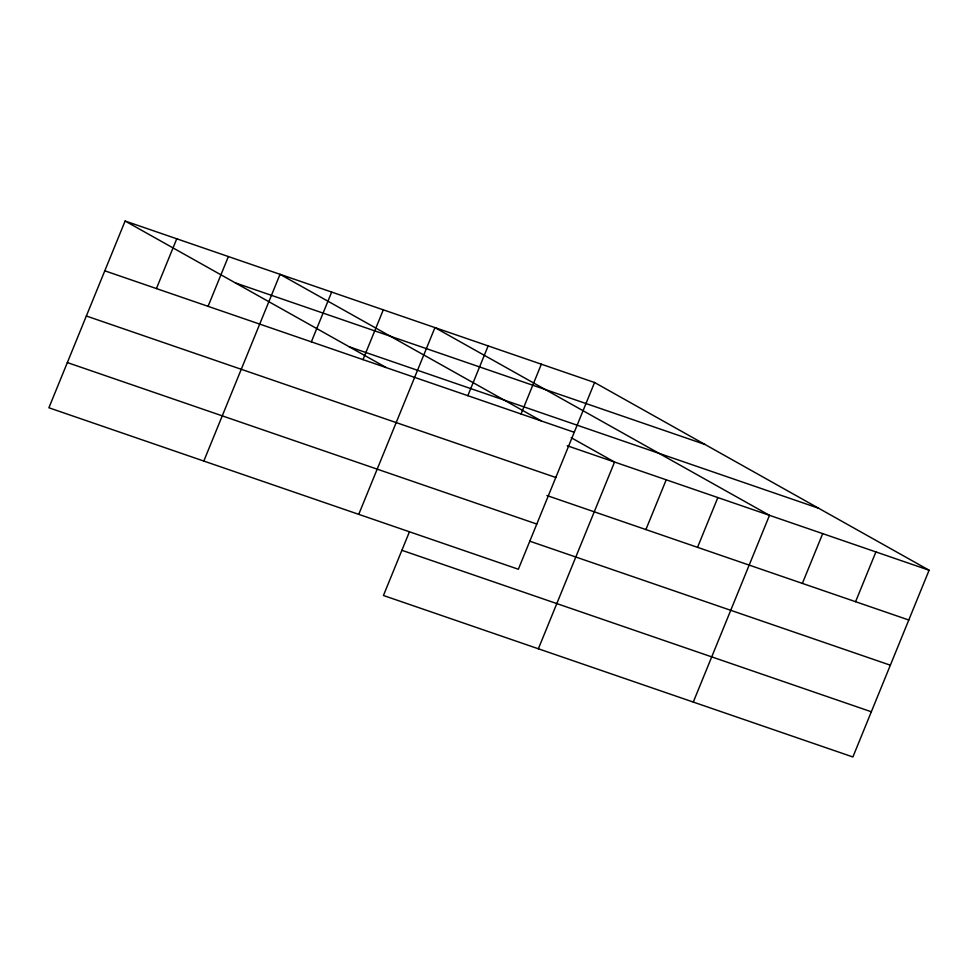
<?xml version="1.0" encoding="UTF-8"?>
<svg xmlns="http://www.w3.org/2000/svg" width="978" height="978" viewBox="0 0 978 978"><rect width="100%" height="100%" fill="white"/><g stroke="black" fill="none" stroke-linecap="round" stroke-linejoin="round"><path stroke-width="1.47" d="M125.111 221.028L48.9 407.777L518.352 569.245L594.563 382.508L125.111 221.028L386.053 367.459M156.431 288.571L176.749 238.791M208.069 306.334L228.387 256.554M203.815 461.054L280.026 274.317L540.968 420.736M311.346 341.86L331.664 292.08M362.997 359.623L383.303 309.843M358.743 514.342L434.941 327.606L769.49 515.333L693.28 702.07M409.379 531.946L383.437 595.492L852.889 756.972L929.1 570.223L594.563 382.508M467.839 395.687L488.144 345.906M521.042 413.987L541.347 364.207M538.365 648.781L614.563 462.044L571.201 437.704M645.896 529.575L666.214 479.807M697.534 547.338L717.852 497.57M802.376 583.401L822.694 533.633M855.579 601.702L875.897 551.922M235.502 282.972L704.955 444.452M349.256 346.799L818.696 508.279M104.793 270.808L574.245 432.288M567.228 445.76L929.1 570.223M86.345 316.004L555.797 477.484M546.922 495.528L908.782 620.003M67.348 362.569L536.8 524.049M529.905 541.225L890.347 665.199M401.885 550.296L871.337 711.776"/></g></svg>
